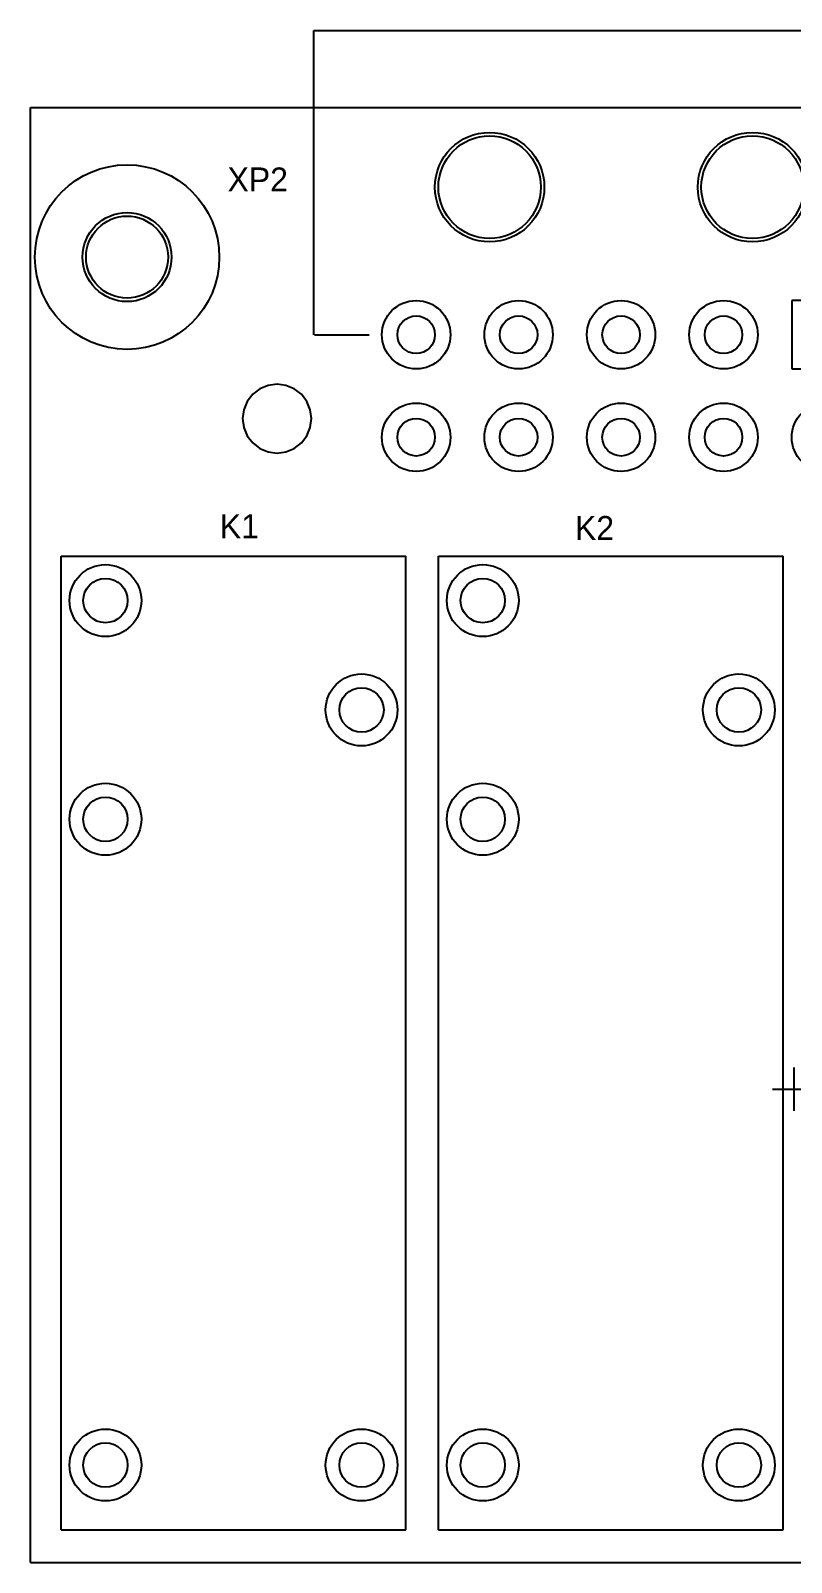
# Model space of a CAD drawing. Header units: millimetres. Extents: x 59.7 to 120.6, y 63.5 to 108.4.
# Drawn here: x 59.66 to 81.94, y 63.53 to 108.36 of the extents above; entities that cross this region are included whole.
import ezdxf

# ---------------------------------------------------------------- set-up
doc = ezdxf.new("R2010")
doc.units = ezdxf.units.MM
for name, color, linetype in [('KeepOutLayer', 6, 'Continuous'), ('TopOverlay', 2, 'Continuous'), ('TopSolder', 216, 'Continuous')]:
    doc.layers.add(name, color=color, linetype=linetype)

# ---------------------------------------------------------------- blocks, each defined once
blk = doc.blocks.new('MIF2X05PRP_6')
at = {"layer": 'TopOverlay'}
for p, q in [((0, 15), (8.9, 15)), ((0, 14.975), (0, 13.375)), ((8.9, 15), (8.9, -3)), ((0, -1.4), (0, -3)), ((0, -3), (8.9, -3))]:
    blk.add_line(p, q, dxfattribs=at)
at = {"layer": 'TopSolder'}
for p, q in [((1.002, 1.002), (-1.002, 1.002)), ((-1.002, 1.002), (-1.002, -1.002)), ((1.002, -1.002), (1.002, 1.002)), ((-1.002, -1.002), (1.002, -1.002))]:
    blk.add_line(p, q, dxfattribs=at)
for centre, radius in [((-3, 12), 1.002), ((0, 12), 1.002), ((-3, 12), 0.55), ((0, 12), 0.55), ((4.32, 9.85), 1.602), ((4.32, 9.85), 1.5), ((-3, 9), 1.002), ((0, 9), 1.002), ((-3, 9), 0.55), ((0, 9), 0.55), ((-3, 6), 1.002), ((0, 6), 1.002), ((-3, 6), 0.55), ((0, 6), 0.55), ((-3, 3), 1.002), ((0, 3), 1.002), ((4.32, 2.15), 1.602), ((4.32, 2.15), 1.5), ((-3, 3), 0.55), ((0, 3), 0.55), ((-3, 0), 1.002), ((-3, 0), 0.55), ((0, 0), 0.55)]:
    blk.add_circle(centre, radius, dxfattribs=at)
blk = doc.blocks.new('CC8X3_5_29')
at = {"layer": 'TopOverlay'}
for p, q in [((-3.33, -0.635), (-3.33, 0.635)), ((-3.965, 0), (-2.695, 0))]:
    blk.add_line(p, q, dxfattribs=at)
blk.add_circle((1.75, 0), 4, dxfattribs=at)
at = {"layer": 'TopSolder'}
for p, q in [((-0.864, 0.864), (-0.864, -0.864)), ((0.864, 0.864), (-0.864, 0.864)), ((0.864, -0.864), (0.864, 0.864)), ((-0.864, -0.864), (0.864, -0.864))]:
    blk.add_line(p, q, dxfattribs=at)
for centre, radius in [((0, 0), 0.483), ((3.5, 0), 0.864), ((3.5, 0), 0.483)]:
    blk.add_circle(centre, radius, dxfattribs=at)
blk = doc.blocks.new('RY21_RY21_P________42')
at = {"layer": 'TopOverlay'}
for p, q in [((-1.9, 1.3), (-1.9, -8.8)), ((-1.9, 1.3), (26.6, 1.3)), ((26.6, 1.3), (26.6, -8.8)), ((-1.9, -8.8), (26.6, -8.8))]:
    blk.add_line(p, q, dxfattribs=at)
at = {"layer": 'TopSolder'}
for centre, radius in [((0, 0), 1.052), ((18.9, 0), 1.052), ((25.3, 0), 1.052), ((0, 0), 0.65), ((18.9, 0), 0.65), ((25.3, 0), 0.65), ((0, -7.5), 1.052), ((22.1, -7.5), 1.052), ((0, -7.5), 0.65), ((22.1, -7.5), 0.65)]:
    blk.add_circle(centre, radius, dxfattribs=at)
blk = doc.blocks.new('RY21_RY21_P________43')
at = {"layer": 'TopOverlay'}
for p, q in [((-1.9, 1.3), (-1.9, -8.8)), ((-1.9, 1.3), (26.6, 1.3)), ((26.6, 1.3), (26.6, -8.8)), ((-1.9, -8.8), (26.6, -8.8))]:
    blk.add_line(p, q, dxfattribs=at)
at = {"layer": 'TopSolder'}
for centre, radius in [((0, 0), 1.052), ((18.9, 0), 1.052), ((25.3, 0), 1.052), ((0, 0), 0.65), ((18.9, 0), 0.65), ((25.3, 0), 0.65), ((0, -7.5), 1.052), ((22.1, -7.5), 1.052), ((0, -7.5), 0.65), ((22.1, -7.5), 0.65)]:
    blk.add_circle(centre, radius, dxfattribs=at)
blk = doc.blocks.new('REPER1_2_89')
at = {"layer": 'TopSolder'}
for p, q in [((-0.261, 0.974), (-0.504, 0.873)), ((0, 1.009), (-0.261, 0.974)), ((0, 1.009), (0, 1.009)), ((0.261, 0.974), (0, 1.009)), ((0.504, 0.873), (0.261, 0.974)), ((-0.873, 0.504), (-0.974, 0.261)), ((-0.713, 0.713), (-0.873, 0.504)), ((-0.504, 0.873), (-0.713, 0.713)), ((0.713, 0.713), (0.504, 0.873)), ((0.873, 0.504), (0.713, 0.713)), ((0.974, 0.261), (0.873, 0.504)), ((-0.974, 0.261), (-1.009, 0)), ((-1.009, 0), (-0.974, -0.261)), ((1.009, 0), (0.974, 0.261)), ((0.974, -0.261), (1.009, 0)), ((-0.974, -0.261), (-0.873, -0.504)), ((0.873, -0.504), (0.974, -0.261)), ((-0.873, -0.504), (-0.713, -0.713)), ((-0.713, -0.713), (-0.504, -0.873)), ((-0.504, -0.873), (-0.261, -0.974)), ((0.261, -0.974), (0.504, -0.873)), ((0.504, -0.873), (0.713, -0.713)), ((0.713, -0.713), (0.873, -0.504)), ((-0.261, -0.974), (0, -1.009)), ((0, -1.009), (0.261, -0.974)), ((0, -1.009), (0, -1.009))]:
    blk.add_line(p, q, dxfattribs=at)

msp = doc.modelspace()

# ---------------------------------------------------------------- linework, layer by layer
at = {"layer": 'KeepOutLayer'}
for p, q in [((59.659, 106.102), (92.059, 106.102)), ((59.659, 63.527), (59.659, 106.102)), ((59.659, 63.527), (120.634, 63.527))]:
    msp.add_line(p, q, dxfattribs=at)
at = {"layer": 'TopOverlay'}
msp.add_circle((62.484, 101.727), 2.7, dxfattribs=at)
at = {"layer": 'TopSolder'}
for radius in [1.302, 1.2]:
    msp.add_circle((62.484, 101.727), radius, dxfattribs=at)

# ---------------------------------------------------------------- block references
at = {"rotation": 90}
for name, p in [('MIF2X05PRP_6', (82.95, 99.455)), ('REPER1_2_89', (66.875, 97)), ('RY21_RY21_P________43', (61.85, 66.375)), ('RY21_RY21_P________42', (72.9, 66.375))]:
    msp.add_blockref(name, p, dxfattribs=at)
msp.add_blockref('CC8X3_5_29', (85.35, 77.375))

# ---------------------------------------------------------------- texts
at = {"layer": 'TopOverlay'}
for s, p in [('XP2', (65.425, 103.65)), ('K1', (65.2, 93.5)), ('K2', (75.6, 93.45))]:
    msp.add_text(s, height=0.7, dxfattribs=at).set_placement(p)

doc.saveas('drawing.dxf')
